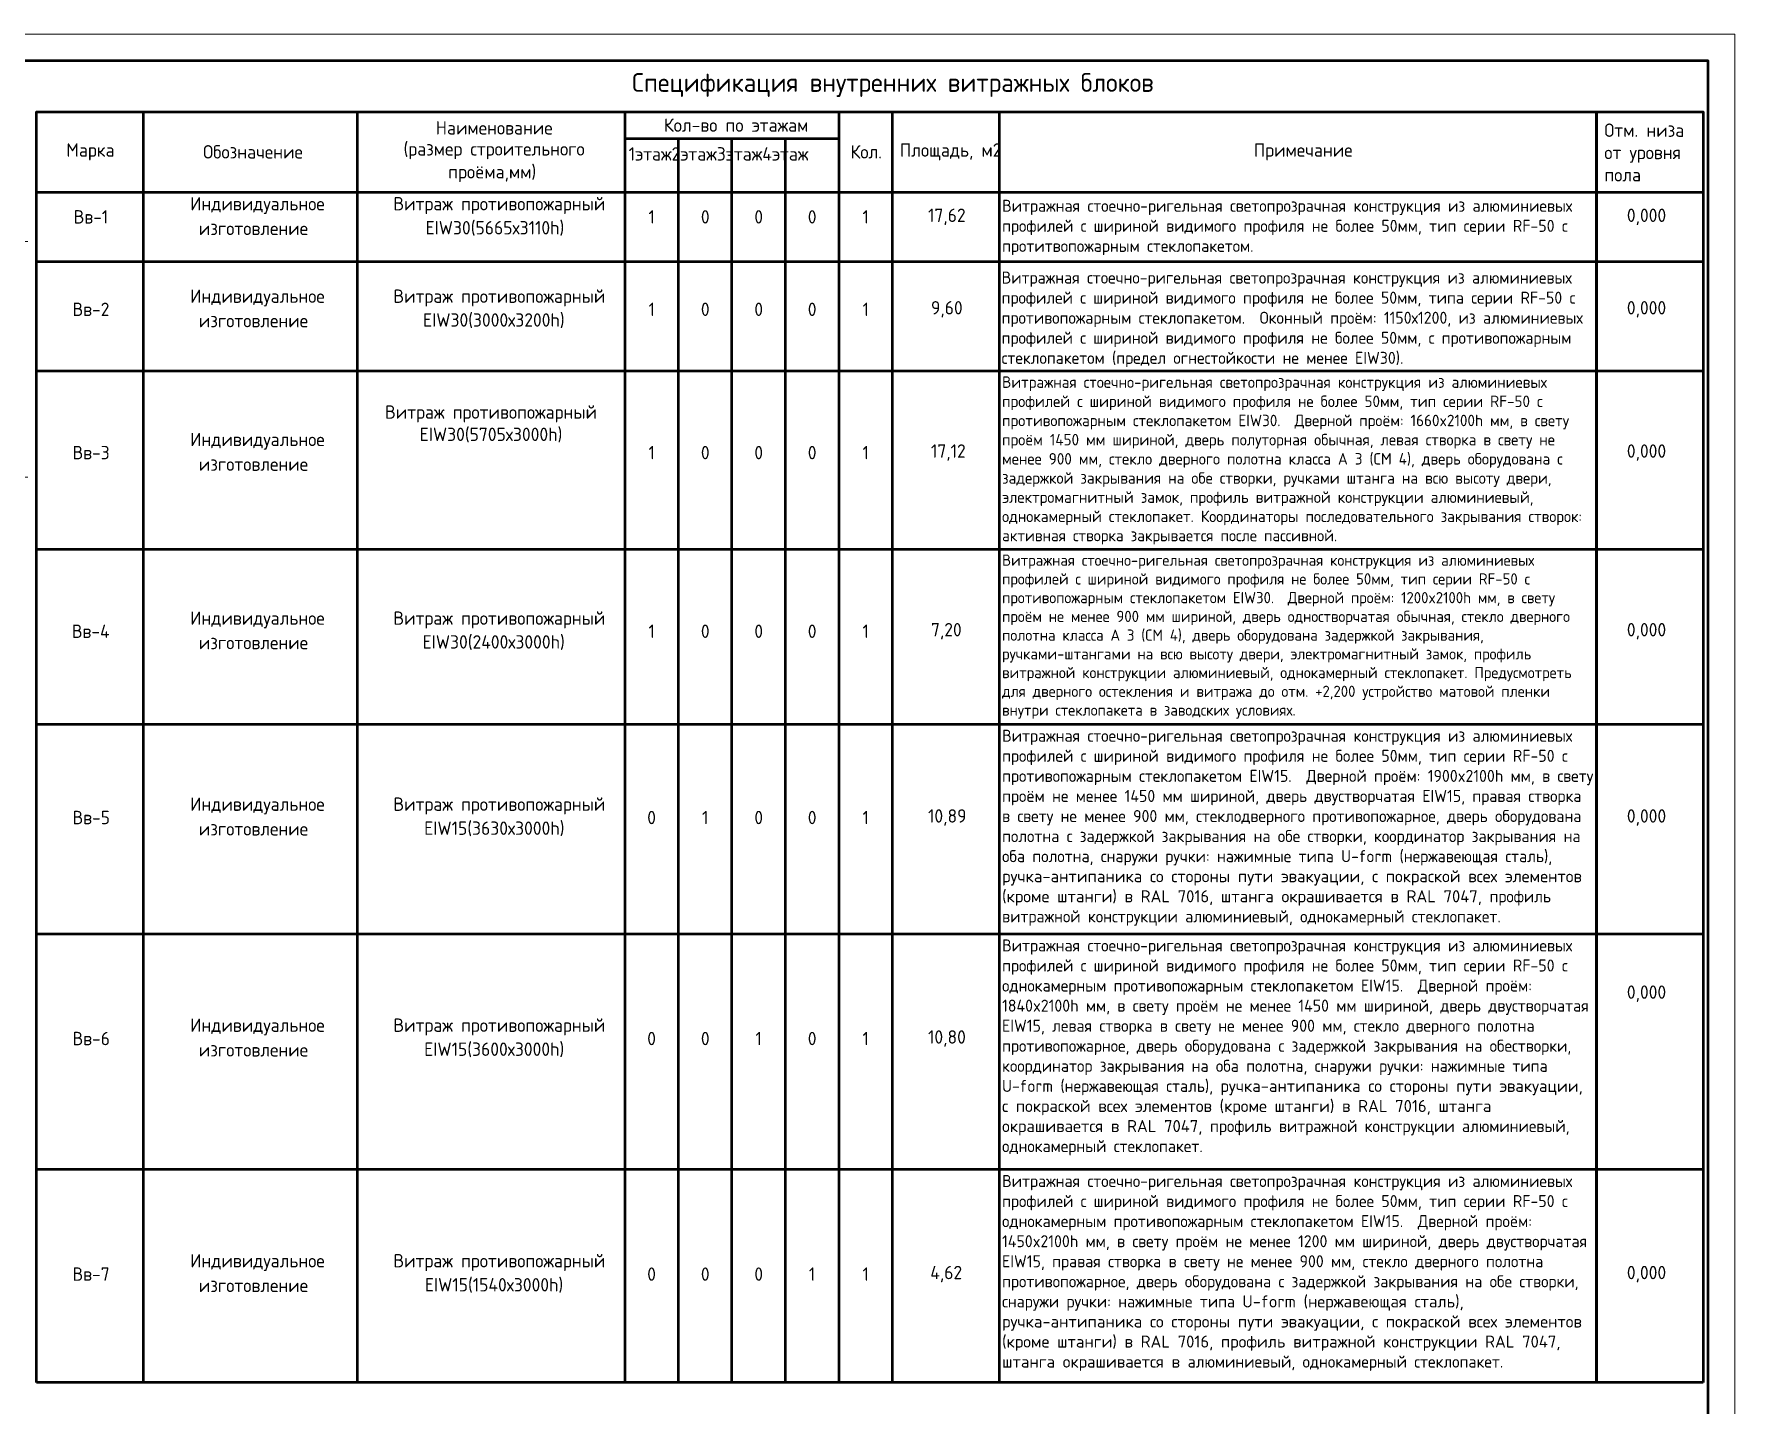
# Model space of a CAD drawing. Header units: millimetres. Extents: x -11345 to 411485, y -9810 to 73012.
# Drawn here: x -1821.2 to -1503.2, y 70217 to 70473.2 of the extents above; entities that cross this region are included whole.
import ezdxf

# ---------------------------------------------------------------- set-up
doc = ezdxf.new("R2010")
doc.units = ezdxf.units.MM
for name, color, linetype in [('PDF _Линии', 7, 'Continuous'), ('PDF _Основная надпись', 7, 'Continuous'), ('PDF _Текст', 7, 'Continuous')]:
    doc.layers.add(name, color=color, linetype=linetype)
doc.layers.add('Размеры', color=7, linetype='Continuous', lineweight=5)
doc.styles.add('GOST Common_3', font='GOST_Common.ttf', dxfattribs={"width": 0.9, "height": 250})
doc.styles.add('GOST Common_5', font='GOST_Common.ttf', dxfattribs={"width": 0.9, "height": 100})
doc.styles.add('MtXpl_GOST_Common', font='GOST_Common.ttf')
doc.styles.add('PDF GOST Common', font='GOST_Common.ttf')
doc.dimstyles.new('ADSK_Основной_2_5_мм', dxfattribs={"dimscale": 304.8, "dimtxt": 251.428749, "dimasz": 0.463911, "dimexe": 0.492126, "dimexo": 0.492126, "dimgap": 0.098425, "dimtad": 1, "dimrnd": 0.01, "dimdsep": 46, "dimtxsty": 'GOST Common_3', "dimblk1": 'OBLIQUE', "dimblk2": 'OBLIQUE', "dimsah": 1, "dimcen": 0.09, "dimdle": 0.492126, "dimazin": 2, "dimtfac": 1, "dimtdec": 4, "dimtix": 1, "dimtmove": 0, "dimatfit": 3, "dimfxl": 1, "dimtvp": 1, "dimtolj": 1, "dimtzin": 0, "dimlwd": 20, "dimlwe": 20, "dimarcsym": 2})

# ---------------------------------------------------------------- blocks, each defined once
blk = doc.blocks.new('_Oblique')
at = {"color": 0, "linetype": 'ByBlock', "lineweight": -2}
blk.add_line((-0.5, -0.5), (0.5, 0.5), dxfattribs=at)
blk = doc.blocks.new('*D870')
at = {"layer": 'Defpoints', "color": 0, "transparency": 16777216}
for p in [(-1839.73, 70434.39), (-1825.32, 70434.39), (-1840.22, 70390.39)]:
    blk.add_point(p, dxfattribs=at)
at = {"layer": 'Размеры', "color": 0, "transparency": 16777216}
for p, q in [((-1836.73, 70434.39), (-1822.32, 70434.39)), ((-1825.32, 70389.59), (-1825.32, 70435.19)), ((-1837.22, 70390.39), (-1822.32, 70390.39))]:
    blk.add_line(p, q, dxfattribs=at)
at = {"layer": 'Размеры', "color": 0, "transparency": 16777216, "xscale": 1.6, "yscale": 1.6, "zscale": 1.6}
for p, rotation in [((-1825.32, 70434.39), 90), ((-1825.32, 70390.39), 270)]:
    blk.add_blockref('_Oblique', p, dxfattribs=dict(at, rotation=rotation))
at = {"layer": 'Размеры', "color": 0, "transparency": 16777216, "insert": (-1827.32, 70412.39), "char_height": 2, "attachment_point": 5, "rotation": 90, "style": 'GOST Common_5'}
blk.add_mtext('\\A1;2200 (соответствие дв. проёму Д-18п)', dxfattribs=at)

msp = doc.modelspace()

# ---------------------------------------------------------------- linework, layer by layer
at = {"layer": 'PDF _Линии', "lineweight": 50}
for points in [[(-1820.7271, 70221.16435), (-1820.7271, 70281.46965), (-1820.7271, 70320.54308), (-1820.7271, 70355.3832), (-1820.7271, 70385.99001), (-1820.7271, 70416.5545), (-1820.7271, 70434.33439), (-1820.7271, 70443.60533), (-1820.7271, 70453.63827), (-1820.7271, 70458.63357), (-1509.11331, 70458.63357), (-1509.11331, 70453.63827), (-1509.11331, 70443.60533), (-1509.11331, 70434.33439), (-1509.11331, 70416.5545), (-1509.11331, 70385.99001), (-1509.11331, 70355.3832), (-1509.11331, 70320.54308), (-1509.11331, 70281.46965), (-1509.11331, 70221.16435)], [(-1800.74588, 70458.63357), (-1800.74588, 70453.63827), (-1800.74588, 70443.60533), (-1800.74588, 70434.33439), (-1800.74588, 70416.5545), (-1800.74588, 70385.99001), (-1800.74588, 70355.3832), (-1800.74588, 70312.16113), (-1800.74588, 70268.13473), (-1800.74588, 70221.16435)], [(-1760.74113, 70458.63357), (-1760.74113, 70453.63827), (-1760.74113, 70443.60533), (-1760.74113, 70434.33439), (-1760.74113, 70416.5545), (-1760.74113, 70385.99001), (-1760.74113, 70355.3832), (-1760.74113, 70312.16113), (-1760.74113, 70268.13473), (-1760.74113, 70221.16435)], [(-1710.74576, 70458.63357), (-1710.74576, 70453.63827), (-1710.74576, 70443.60533), (-1710.74576, 70434.33439), (-1710.74576, 70416.5545), (-1710.74576, 70385.99001), (-1710.74576, 70355.3832), (-1710.74576, 70312.16113), (-1710.74576, 70268.13473), (-1710.74576, 70221.16435)], [(-1670.741, 70458.63357), (-1670.741, 70453.63827), (-1670.741, 70443.60533), (-1670.741, 70434.33439), (-1670.741, 70416.5545), (-1670.741, 70385.99001), (-1670.741, 70355.3832), (-1670.741, 70312.16113), (-1670.741, 70268.13473), (-1670.741, 70221.16435)], [(-1660.7504, 70458.63357), (-1660.7504, 70453.63827), (-1660.7504, 70443.60533), (-1660.7504, 70434.33439), (-1660.7504, 70416.5545), (-1660.7504, 70385.99001), (-1660.7504, 70355.3832), (-1660.7504, 70312.16113), (-1660.7504, 70268.13473), (-1660.7504, 70221.16435)], [(-1640.76918, 70458.63357), (-1640.76918, 70453.63827), (-1640.76918, 70443.60533), (-1640.76918, 70434.33439), (-1640.76918, 70416.5545), (-1640.76918, 70385.99001), (-1640.76918, 70355.3832), (-1640.76918, 70312.16113), (-1640.76918, 70268.13473), (-1640.76918, 70221.16435)], [(-1670.741, 70453.63827), (-1680.73161, 70453.63827), (-1690.76455, 70453.63827), (-1700.75516, 70453.63827), (-1710.74576, 70453.63827)], [(-1700.75516, 70453.63827), (-1700.75516, 70443.60533), (-1700.75516, 70434.33439), (-1700.75516, 70416.5545), (-1700.75516, 70385.99001), (-1700.75516, 70355.3832), (-1700.75516, 70312.16113), (-1700.75516, 70268.13473), (-1700.75516, 70221.16435)], [(-1690.76455, 70453.63827), (-1690.76455, 70443.60533), (-1690.76455, 70434.33439), (-1690.76455, 70416.5545), (-1690.76455, 70385.99001), (-1690.76455, 70355.3832), (-1690.76455, 70312.16113), (-1690.76455, 70268.13473), (-1690.76455, 70221.16435)], [(-1680.73161, 70453.63827), (-1680.73161, 70443.60533), (-1680.73161, 70434.33439), (-1680.73161, 70416.5545), (-1680.73161, 70385.99001), (-1680.73161, 70355.3832), (-1680.73161, 70312.16113), (-1680.73161, 70268.13473), (-1680.73161, 70221.16435)], [(-1509.11331, 70443.60533), (-1529.09453, 70443.60533), (-1640.76918, 70443.60533), (-1660.7504, 70443.60533), (-1670.741, 70443.60533), (-1680.73161, 70443.60533), (-1690.76455, 70443.60533), (-1700.75516, 70443.60533), (-1710.74576, 70443.60533), (-1760.74113, 70443.60533), (-1800.74588, 70443.60533), (-1820.7271, 70443.60533)], [(-1509.11331, 70430.60135), (-1529.09453, 70430.60135), (-1640.76918, 70430.60135), (-1660.7504, 70430.60135), (-1670.741, 70430.60135), (-1680.73161, 70430.60135), (-1690.76455, 70430.60135), (-1700.75516, 70430.60135), (-1710.74576, 70430.60135), (-1760.74113, 70430.60135), (-1800.74588, 70430.60135), (-1820.7271, 70430.60135)], [(-1509.11331, 70410.21377), (-1529.09453, 70410.21377), (-1640.76918, 70410.21377), (-1660.7504, 70410.21377), (-1670.741, 70410.21377), (-1680.73161, 70410.21377), (-1690.76455, 70410.21377), (-1700.75516, 70410.21377), (-1710.74576, 70410.21377), (-1760.74113, 70410.21377), (-1800.74588, 70410.21377), (-1820.7271, 70410.21377)], [(-1509.11331, 70376.86652), (-1529.09453, 70376.86652), (-1640.76918, 70376.86652), (-1660.7504, 70376.86652), (-1670.741, 70376.86652), (-1680.73161, 70376.86652), (-1690.76455, 70376.86652), (-1700.75516, 70376.86652), (-1710.74576, 70376.86652), (-1760.74113, 70376.86652), (-1800.74588, 70376.86652), (-1820.7271, 70376.86652)], [(-1509.11331, 70344.17192), (-1529.09453, 70344.17192), (-1640.76918, 70344.17192), (-1660.7504, 70344.17192), (-1670.741, 70344.17192), (-1680.73161, 70344.17192), (-1690.76455, 70344.17192), (-1700.75516, 70344.17192), (-1710.74576, 70344.17192), (-1760.74113, 70344.17192), (-1800.74588, 70344.17192), (-1820.7271, 70344.17192)], [(-1509.11331, 70304.98317), (-1820.7271, 70304.98317)], [(-1509.11331, 70260.95677), (-1529.09453, 70260.95677), (-1640.76918, 70260.95677), (-1660.7504, 70260.95677), (-1670.741, 70260.95677), (-1680.73161, 70260.95677), (-1690.76455, 70260.95677), (-1700.75516, 70260.95677), (-1710.74576, 70260.95677), (-1760.74113, 70260.95677), (-1800.74588, 70260.95677), (-1820.7271, 70260.95677)], [(-1509.11331, 70221.16435), (-1529.09453, 70221.16435), (-1640.76918, 70221.16435), (-1660.7504, 70221.16435), (-1670.741, 70221.16435), (-1680.73161, 70221.16435), (-1690.76455, 70221.16435), (-1700.75516, 70221.16435), (-1710.74576, 70221.16435), (-1760.74113, 70221.16435), (-1800.74588, 70221.16435), (-1820.7271, 70221.16435)]]:
    msp.add_lwpolyline(points, dxfattribs=at)
msp.add_lwpolyline([(-1529.09453, 70221.16435), (-1529.09453, 70312.16113), (-1529.09453, 70355.3832), (-1529.09453, 70385.99001), (-1529.09453, 70416.5545), (-1529.09453, 70434.33439), (-1529.09453, 70443.60533), (-1529.09453, 70453.63827), (-1529.09453, 70458.63357), (-1529.09453, 70453.63827), (-1529.09453, 70443.60533), (-1529.09453, 70434.33439), (-1529.09453, 70416.5545), (-1529.09453, 70385.99001), (-1529.09453, 70355.3832), (-1529.09453, 70312.16113)], close=True, dxfattribs=at)
at = {"layer": 'PDF _Основная надпись', "lineweight": 20}
msp.add_lwpolyline([(-2097.11976, 70053.25202), (-1503.18668, 70053.25202), (-1503.18668, 70473.19615), (-2097.11976, 70473.19615)], close=True, dxfattribs=at)
at = {"layer": 'PDF _Основная надпись', "lineweight": 50}
msp.add_lwpolyline([(-1508.18199, 70058.24733), (-1508.18199, 70468.20085), (-2077.13855, 70468.20085), (-2077.13855, 70058.24733)], close=True, dxfattribs=at)

# ---------------------------------------------------------------- texts
at = {"layer": 'PDF _Текст', "attachment_point": 4, "style": 'PDF GOST Common'}
for s, insert, char_height in [('Спецификация внутренних витражных блоков', (-1709.37534, 70463.66309), 3.5000256), ('Наименование', (-1746.07961, 70455.66285), 2.4999974), ('Кол-во по этажам', (-1703.40612, 70456.17085), 2.4999974), ('Марка', (-1815.12765, 70451.17533), 2.499997), ('(размер строительного', (-1752.09114, 70451.38704), 2.4999974), ('Площадь, м2', (-1659.29329, 70451.17533), 2.4999974), ('Примечание', (-1593.12397, 70451.17533), 2.499997), ('Обозначение', (-1789.55744, 70451.17533), 2.4999974), ('1этаж2этаж3этаж4этаж', (-1710.01034, 70450.79433), 2.4999974), ('Кол.', (-1668.52224, 70451.17533), 2.499997), ('проёма,мм)', (-1743.7512, 70447.11123), 2.499997), ('Вв-1', (-1813.77295, 70439.02526), 2.499997), ('Индивидуальное', (-1791.97053, 70441.142), 2.4999974), ('Витраж противопожарный', (-1753.99621, 70441.142), 2.4999974), ('1', (-1706.2849, 70439.02526), 2.5), ('0', (-1696.50557, 70439.02526), 2.5), ('0', (-1686.51453, 70439.02526), 2.5), ('0', (-1676.52354, 70439.02526), 2.5), ('1', (-1666.2785, 70439.02526), 2.5), ('17,62', (-1654.04377, 70439.02526), 2.499997), ('0,000', (-1523.39855, 70439.02526), 2.499997), ('изготовление', (-1790.36181, 70436.86619), 2.4999974), ('EIW30(5665х3110h)', (-1747.98468, 70436.86619), 2.4999974), ('Индивидуальное', (-1791.97053, 70423.86182), 2.4999974), ('Витраж противопожарный', (-1753.99621, 70423.86182), 2.4999974), ('Вв-2', (-1813.98462, 70421.74508), 2.499997), ('EIW30(3000х3200h)', (-1748.45034, 70419.62834), 2.4999974), ('1', (-1706.2849, 70421.74508), 2.5), ('0', (-1696.50557, 70421.74508), 2.5), ('0', (-1686.51453, 70421.74508), 2.5), ('0', (-1676.52354, 70421.74508), 2.5), ('1', (-1666.2785, 70421.74508), 2.5), ('9,60', (-1653.4934, 70421.74508), 2.499997), ('0,000', (-1523.39855, 70421.74508), 2.499997), ('изготовление', (-1790.36181, 70419.62834), 2.4999974), ('Вв-3', (-1813.98462, 70394.96422), 2.499997), ('Индивидуальное', (-1791.97053, 70397.08096), 2.4999974), ('1', (-1706.2849, 70394.96422), 2.5), ('0', (-1696.50557, 70394.96422), 2.5), ('0', (-1686.51453, 70394.96422), 2.5), ('0', (-1676.52354, 70394.96422), 2.5), ('1', (-1666.2785, 70394.96422), 2.5), ('17,12', (-1653.4934, 70394.96422), 2.499997), ('0,000', (-1523.39855, 70394.96422), 2.499997), ('изготовление', (-1790.36181, 70392.80515), 2.4999974), ('Индивидуальное', (-1791.97053, 70363.69013), 2.4999974), ('Витраж противопожарный', (-1753.99621, 70363.69013), 2.4999974), ('Вв-4', (-1814.11162, 70361.57339), 2.499997), ('EIW30(2400х3000h)', (-1748.53503, 70359.45665), 2.4999974), ('1', (-1706.2849, 70361.57339), 2.5), ('0', (-1696.50557, 70361.57339), 2.5), ('0', (-1686.51453, 70361.57339), 2.5), ('0', (-1676.52354, 70361.57339), 2.5), ('1', (-1666.2785, 70361.57339), 2.5), ('7,20', (-1653.4934, 70361.57339), 2.499997), ('0,000', (-1523.39855, 70361.57339), 2.499997), ('изготовление', (-1790.36181, 70359.45665), 2.4999974), ('Индивидуальное', (-1791.97053, 70328.91988), 2.4999974), ('Витраж противопожарный', (-1753.99621, 70328.91988), 2.4999974), ('Вв-5', (-1813.98462, 70326.7608), 2.499997), ('EIW15(3630х3000h)', (-1748.23868, 70324.64406), 2.4999974), ('0', (-1706.5389, 70326.7608), 2.5), ('1', (-1696.29386, 70326.7608), 2.5), ('0', (-1686.51453, 70326.7608), 2.5), ('0', (-1676.52354, 70326.7608), 2.5), ('1', (-1666.2785, 70326.7608), 2.5), ('10,89', (-1654.04377, 70326.7608), 2.499997), ('0,000', (-1523.39855, 70326.7608), 2.499997), ('изготовление', (-1790.36181, 70324.64406), 2.4999974), ('0,000', (-1523.39855, 70293.83585), 2.499997), ('Индивидуальное', (-1791.97053, 70287.61266), 2.4999974), ('Витраж противопожарный', (-1753.99621, 70287.61266), 2.4999974), ('Вв-6', (-1813.98462, 70285.45359), 2.499997), ('изготовление', (-1790.36181, 70283.33685), 2.4999974), ('EIW15(3600х3000h)', (-1748.23868, 70283.33685), 2.4999974), ('0', (-1706.5389, 70285.45359), 2.5), ('0', (-1696.50557, 70285.45359), 2.5), ('1', (-1686.30287, 70285.45359), 2.5), ('0', (-1676.52354, 70285.45359), 2.5), ('1', (-1666.2785, 70285.45359), 2.5), ('10,80', (-1654.04377, 70285.45359), 2.499997), ('Индивидуальное', (-1791.97053, 70243.58445), 2.4999974), ('Витраж противопожарный', (-1753.99621, 70243.58445), 2.4999974), ('4,62', (-1653.6204, 70241.42538), 2.499997), ('0,000', (-1523.39855, 70241.42538), 2.499997), ('Вв-7', (-1813.98462, 70241.42538), 2.499997), ('изготовление', (-1790.36181, 70239.30864), 2.4999974), ('EIW15(1540х3000h)', (-1748.11168, 70239.30864), 2.4999974), ('0', (-1706.5389, 70241.42538), 2.5), ('0', (-1696.50557, 70241.42538), 2.5), ('0', (-1686.51453, 70241.42538), 2.5), ('1', (-1676.31187, 70241.42538), 2.5), ('1', (-1666.2785, 70241.42538), 2.5)]:
    msp.add_mtext(s, dxfattribs=dict(at, insert=insert, char_height=char_height))
at = {"layer": 'PDF _Текст', "style": 'MtXpl_GOST_Common'}
for s, insert, char_height, width, attachment_point in [('Отм. низа от уровня пола', (-1527.61353, 70456.47176), 2.4999974, 18.5002166, 1), ('Витражная стоечно-ригельная светопрозрачная конструкция из алюминиевых профилей с шириной видимого профиля не более 50мм, тип серии RF-50 с протитвопожарным стеклопакетом.', (-1640.20029, 70442.22351), 2.25, 111.7164185, 1), ('Витражная стоечно-ригельная светопрозрачная конструкция из алюминиевых профилей с шириной видимого профиля не более 50мм, типа серии RF-50 с противопожарным стеклопакетом.  Оконный проём: 1150х1200, из алюминиевых профилей с шириной видимого профиля не более 50мм, с противопожарным  стеклопакетом (предел огнестойкости не менее EIW30).', (-1640.28496, 70428.79576), 2.25, 110.7943977, 1), ('Витражная стоечно-ригельная светопрозрачная конструкция из алюминиевых профилей с шириной видимого профиля не более 50мм, тип серии RF-50 с противопожарным стеклопакетом EIW30.  Дверной проём: 1660x2100h мм, в свету проём 1450 мм шириной, дверь полуторная обычная, левая створка в свету не менее 900 мм, стекло дверного полотна класса А 3 (СМ 4), дверь оборудована с задержкой закрывания на обе створки, ручками штанга на всю высоту двери, электромагнитный замок, профиль витражной конструкции алюминиевый, однокамерный стеклопакет. Координаторы последовательного закрывания створок: активная створка закрывается после пассивной.', (-1640.20029, 70409.21183), 2.15, 110.7155966, 1), ('Витраж противопожарный EIW30(5705х3000h)', (-1735.74344, 70403.79393), 2.4999974, 40.7386509, 2), ('Витражная стоечно-ригельная светопрозрачная конструкция из алюминиевых профилей с шириной видимого профиля не более 50мм, тип серии RF-50 с противопожарным стеклопакетом EIW30.  Дверной проём: 1200x2100h мм, в свету проём не менее 900 мм шириной, дверь одностворчатая обычная, стекло дверного полотна класса А 3 (СМ 4), дверь оборудована задержкой закрывания, ручками-штангами на всю высоту двери, электромагнитный замок, профиль витражной конструкции алюминиевый, однокамерный стеклопакет. Предусмотреть для дверного остекления и витража до отм. +2,200 устройство матовой пленки внутри стеклопакета в заводских условиях.', (-1640.20029, 70375.90566), 2.1, 111.1632935, 1), ('Витражная стоечно-ригельная светопрозрачная конструкция из алюминиевых профилей с шириной видимого профиля не более 50мм, тип серии RF-50 с противопожарным стеклопакетом EIW15.  Дверной проём: 1900x2100h мм, в свету проём не менее 1450 мм шириной, дверь двустворчатая EIW15, правая створка в свету не менее 900 мм, стеклодверного противопожарное, дверь оборудована полотна с задержкой закрывания на обе створки, координатор закрывания на оба полотна, снаружи ручки: нажимные типа U-form (нержавеющая сталь), {\\Fisocpeur|c204;ручка-антипаника со стороны пути эвакуации,\\Fisocpeur|c0; \\Fisocpeur|c204;с покраской всех элементов \\Fisocpeur|c0;(\\Fisocpeur|c204;кроме штанги)\\Fisocpeur|c0; \\Fisocpeur|c204;в \\Fisocpeur|c0;RAL 7016, \\Fisocpeur|c204;штанга окрашивается в \\Fisocpeur|c0;RAL 7047, \\Fgost common|c204;профиль витражной конструкции алюминиевый,\\Fgost common|c0; \\Fgost common|c204;однокамерный стеклопакет.}', (-1640.20029, 70343.16748), 2.25, 110.7862863, 1), ('Витражная стоечно-ригельная светопрозрачная конструкция из алюминиевых профилей с шириной видимого профиля не более 50мм, тип серии RF-50 с однокамерным противопожарным стеклопакетом EIW15.  Дверной проём: 1840x2100h мм, в свету проём не менее 1450 мм шириной, дверь двустворчатая EIW15, левая створка в свету не менее 900 мм, стекло дверного полотна противопожарное, дверь оборудована с задержкой закрывания на обестворки, координатор закрывания на оба полотна, снаружи ручки: нажимные типа U-form (нержавеющая сталь), {\\Fisocpeur|c204;ручка-антипаника со стороны пути эвакуации,\\Fisocpeur|c0; \\Fisocpeur|c204;с покраской всех элементов \\Fisocpeur|c0;(\\Fisocpeur|c204;кроме штанги)\\Fisocpeur|c0; \\Fisocpeur|c204;в \\Fisocpeur|c0;RAL 7016, \\Fisocpeur|c204;штанга окрашивается в \\Fisocpeur|c0;RAL 7047, \\Fgost common|c204;профиль витражной конструкции алюминиевый,\\Fgost common|c0; \\Fgost common|c204;однокамерный стеклопакет.}', (-1640.20029, 70303.97701), 2.25, 110.6102119, 1), ('Витражная стоечно-ригельная светопрозрачная конструкция из алюминиевых профилей с шириной видимого профиля не более 50мм, тип серии RF-50 с однокамерным противопожарным стеклопакетом EIW15.  Дверной проём: 1450x2100h мм, в свету проём не менее 1200 мм шириной, дверь двустворчатая EIW15, правая створка в свету не менее 900 мм, стекло дверного полотна противопожарное, дверь оборудована с задержкой закрывания на обе створки, снаружи ручки: нажимные типа {\\Fisocpeur|c0;U-form (\\Fisocpeur|c204;нержавеющая сталь)\\Fisocpeur|c0;, \\Fisocpeur|c204;ручка-антипаника со стороны пути эвакуации,\\Fisocpeur|c0; \\Fisocpeur|c204;с покраской всех элементов \\Fisocpeur|c0;(\\Fisocpeur|c204;кроме штанги)\\Fisocpeur|c0; \\Fisocpeur|c204;в \\Fisocpeur|c0;RAL 7016, \\Fisocpeur|c204;профиль витражной конструкции \\Fisocpeur|c0;RAL 7047, \\Fisocpeur|c204;штанга окрашивается в \\Fgost common|c204;алюминиевый,\\Fgost common|c0; \\Fgost common|c204;однокамерный стеклопакет.}', (-1640.20029, 70259.94881), 2.25, 110.570906, 1)]:
    msp.add_mtext(s, dxfattribs=dict(at, insert=insert, char_height=char_height, width=width, attachment_point=attachment_point))

# ---------------------------------------------------------------- dimensions: what is measured, and where the dimension line sits
at = {"layer": 'Размеры'}
dim = msp.add_linear_dim(base=(-1825.32205, 70434.39265), p1=(-1840.22148, 70390.39265), p2=(-1839.73465, 70434.39265), angle=90, dimstyle='ADSK_Основной_2_5_мм', override={"dimscale": 0, "dimtxt": 76635.482717, "dimasz": 80, "dimexe": 150, "dimexo": 150, "dimgap": 30, "dimlfac": 50, "dimrnd": 5, "dimpost": '<> (соответствие дв. проёму Д-18п)', "dimtxsty": 'GOST Common_5', "dimcen": 27.432, "dimdle": 40, "dimfxl": 1000, "dimlwd": 65535, "dimlwe": 65535}, dxfattribs=at)
dim.commit()
dim.dimension.update_dxf_attribs({"geometry": '*D870', "text_midpoint": (-1827.32205, 70412.39265)})

doc.saveas('drawing.dxf')
